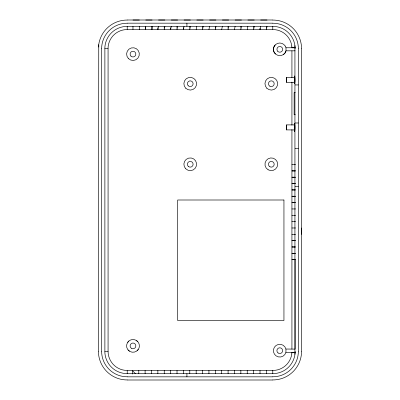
<?xml version="1.0" encoding="UTF-8"?>
<svg xmlns="http://www.w3.org/2000/svg" width="400" height="400" viewBox="0 0 400 400"><rect width="100%" height="100%" fill="white"/><g stroke="black" fill="none" stroke-linecap="round" stroke-linejoin="round"><path stroke-width="0.6" d="M291.925 349.08L291.925 129.555M301.47 234.325L301.47 227.98M145.735 26.345L145.555 29.515L145.555 26.455M152.12 26.345L151.94 29.515L151.94 26.455M294.93 354.35L294.93 45.65A22.295 22.295 0 0 0 272.775 26.38M294.33 78.055L294.47 77.315L294.47 82.39L286.465 82.3L286.515 77.315L294.47 77.315M294.33 125.635L294.47 124.89L294.47 129.965L286.465 129.88L286.515 124.89L294.47 124.89M291.765 353.94L291.925 352.305L295.12 352.305L285.94 352.305A6.37 6.37 0 0 1 276.11 355.885A6.37 6.37 0 0 1 276.11 345.44A6.37 6.37 0 0 1 285.92 349.025L295.12 349.11L295.12 259.7L291.925 259.645L295.62 259.645M158.505 26.345L157.865 29.515L157.865 27.68M164.89 26.345L164.25 29.515L164.25 26.455M171.275 26.345L170.635 29.515L170.635 27.68M177.655 26.345L177.02 29.515L177.02 26.455M184.04 26.345L183.405 29.515L183.405 27.68M190.425 26.345L189.785 29.515L189.785 26.455M196.17 29.515L196.81 26.345M203.19 26.345L202.555 29.515L202.555 26.455M208.94 29.515L209.575 26.345M215.96 26.345L215.32 29.515L215.32 26.455M221.705 29.515L222.345 26.345M228.725 26.345L228.09 29.515L228.09 26.455M234.475 29.515L235.11 26.345M241.495 26.345L240.855 29.515L240.855 26.455M247.24 29.515L247.88 26.345M254.265 26.345L253.625 29.515L253.625 26.455M260.645 26.345L260.01 29.515L260.01 28.29M267.03 26.345L266.39 29.515L266.39 26.455M286.515 82.39L286.515 77.315M286.515 129.965L286.515 124.89M295.12 170.89L291.925 170.9L295.62 170.9M295.12 177.235L291.925 177.245L295.62 177.245M295.12 183.575L291.925 183.59L295.62 183.59M295.12 189.92L291.925 189.93L295.62 189.93M295.12 196.265L291.925 196.275L295.62 196.275M295.12 202.605L291.925 202.62L295.62 202.62M127.225 20L272.775 20M132.97 20.03L139.355 20.03M145.735 20.03L152.12 20.03M158.505 20.03L164.89 20.03M171.275 20.03L177.655 20.03M184.04 20.03L190.425 20.03M196.81 20.03L203.19 20.03M209.575 20.03L215.96 20.03M222.345 20.03L228.725 20.03M235.11 20.03L241.495 20.03M247.88 20.03L254.265 20.03M260.645 20.03L267.03 20.03M127.225 23.17L272.775 23.17M285.24 46.025L286.005 47.755L295.12 47.755L291.925 47.755L291.765 46.06M127.225 29.555A19.09 19.09 0 0 0 108.035 48.545L104.88 48.545L104.88 351.455L108.075 351.455A19.09 19.09 0 0 0 127.225 370.445M295.12 50.82L286.005 50.82A6.385 6.385 0 0 1 274.375 52.655A6.325 6.325 0 0 1 275.165 44.97M295.12 84.935L298.31 84.935M295.32 92.54L294.14 92.54L294.14 114.74L295.32 114.74M295.12 122.995L298.31 122.995M295.12 148.37L298.31 148.37M291.925 164.545L295.62 164.545M295.12 186.435L298.31 186.435M291.925 208.95L295.62 208.95M291.925 215.295L295.62 215.295M291.925 221.64L295.62 221.64M291.925 227.98L295.62 227.98M291.925 234.325L295.62 234.325M295.62 240.615L291.925 240.615L295.12 240.67M295.62 246.96L291.925 246.96L295.12 247.01M295.62 253.305L291.925 253.305L295.12 253.355M127.225 376.83L272.775 376.83M127.225 380L272.775 380M135.35 373.625L132.33 370.485L132.33 374.04M294.47 82.39L294.33 81.645M294.47 129.965L294.33 129.225M294.93 45.65L295.12 48.545M98.75 47.07L98.745 44.82L98.495 351.455M301.505 48.545L301.505 351.455M298.31 48.545L298.31 351.455M291.925 50.82L291.925 77.69M291.925 82.065L291.925 125.18M286.005 47.755L286.005 50.82A6.345 6.345 0 0 1 283.13 54.75M285.94 349.02L285.94 352.305M266.39 370.485L266.39 373.655M260.01 370.485L260.01 373.655M253.625 370.485L253.625 373.655M247.24 370.485L247.24 373.655M240.855 370.485L240.855 373.655M234.475 370.485L234.475 373.655M228.09 370.485L228.09 373.655M221.705 370.485L221.705 373.655M215.32 370.485L215.32 373.655M208.935 370.485L208.935 373.655M202.555 370.485L202.555 373.655M196.17 370.485L196.17 373.655M189.785 370.485L189.785 373.655M186.915 23.17L186.915 26.345M186.915 373.655L186.915 376.83M183.4 370.485L183.4 373.655M177.02 370.485L177.02 373.655M170.635 370.485L170.635 373.655M164.25 370.485L164.25 373.655M157.865 370.485L157.865 373.655M151.485 370.485L151.485 373.655M145.1 370.485L145.1 373.655M139.355 26.345L139.355 29.515M138.795 370.485L138.795 373.655M132.97 26.345L132.97 29.515M108.075 48.545L108.075 351.455M101.69 48.545L101.69 351.455M98.695 44.815A28.665 28.665 0 0 1 127.225 20.05M272.775 20.06A28.64 28.64 0 0 1 301.565 48.545M301.565 351.455A28.64 28.64 0 0 1 272.775 379.94M127.225 379.94A28.64 28.64 0 0 1 98.435 351.455M272.775 29.55A19.11 19.11 0 0 1 291.795 46.06M291.795 353.94A19.11 19.11 0 0 1 272.775 370.45M295.165 351.455A22.275 22.275 0 0 1 272.775 373.61M127.225 373.61A22.275 22.275 0 0 1 104.835 351.455M104.835 48.545A22.275 22.275 0 0 1 127.225 26.39M298.365 351.455A25.455 25.455 0 0 1 272.775 376.775M272.775 23.225A25.455 25.455 0 0 1 298.365 48.545M127.225 376.775A25.455 25.455 0 0 1 101.635 351.455M101.635 48.545A25.455 25.455 0 0 1 127.225 23.225M137.835 341.795A6.395 6.395 0 0 0 133.49 339.58L131.825 339.66A6.385 6.385 0 0 0 127.72 342.295M137.1 350.74A6.33 6.33 0 0 0 139.335 346.42L139.25 344.765A6.33 6.33 0 0 0 136.605 340.675M138.22 349.51A6.4 6.4 0 0 1 128.105 350.005M129.335 351.12A6.325 6.325 0 0 1 128.835 341.065M294.215 77.95A3.82 0.295 -90 0 1 294.66 76.925A3.82 0.295 -90 0 1 294.66 82.78A3.82 0.295 -90 0 1 294.215 81.75M294.42 124.735A3.82 0.295 -90 0 1 294.835 124.725A3.82 0.295 -90 0 1 294.835 130.13A3.82 0.295 -90 0 1 294.42 130.12M294.215 125.53A3.82 0.295 -90 0 1 294.66 124.5A3.82 0.295 -90 0 1 294.66 130.355A3.82 0.295 -90 0 1 294.215 129.33M294.42 77.16A3.82 0.295 90 0 1 294.835 77.15A3.82 0.295 90 0 1 294.835 82.555A3.82 0.295 90 0 1 294.42 82.545M275.375 53.97A6.365 6.365 0 0 1 275.78 44.415A6.365 6.365 0 0 1 285.2 46.05M272.775 26.345L127.225 26.345L127.225 29.515L272.775 29.515L272.775 26.345M283.945 200L177.655 200L177.655 320.53L283.945 320.53L283.945 200M272.775 370.485L127.225 370.485L127.225 373.655L272.775 373.655L272.775 370.485M128.475 58.605A6.365 6.365 0 0 0 139.12 55.735A6.365 6.365 0 0 0 131.315 47.95A6.365 6.365 0 0 0 128.475 58.605M131.54 348.385A2.865 2.865 0 0 0 135.835 345.905A2.865 2.865 0 0 0 131.54 343.425A2.865 2.865 0 0 0 131.54 348.385M130.95 56.125A2.865 2.865 0 0 0 135.735 54.835A2.865 2.865 0 0 0 132.225 51.33A2.865 2.865 0 0 0 130.95 56.125M188.22 85.74A2.865 2.865 0 0 0 193.005 84.45A2.865 2.865 0 0 0 189.495 80.95A2.865 2.865 0 0 0 188.22 85.74M185.745 88.22A6.365 6.365 0 0 0 196.39 85.35A6.365 6.365 0 0 0 188.585 77.57A6.365 6.365 0 0 0 185.745 88.22M266.82 88.22A6.365 6.365 0 0 0 277.465 85.35A6.365 6.365 0 0 0 269.66 77.57A6.365 6.365 0 0 0 266.82 88.22M269.885 86.195A2.865 2.865 0 0 0 274.18 83.715A2.865 2.865 0 0 0 269.885 81.235A2.865 2.865 0 0 0 269.885 86.195M268.13 169.79A6.365 6.365 0 0 0 277.68 164.275A6.365 6.365 0 0 0 268.13 158.765A6.365 6.365 0 0 0 268.13 169.79M269.885 166.755A2.865 2.865 0 0 0 274.18 164.275A2.865 2.865 0 0 0 269.885 161.795A2.865 2.865 0 0 0 269.885 166.755M188.81 166.755A2.865 2.865 0 0 0 193.105 164.275A2.865 2.865 0 0 0 188.81 161.795A2.865 2.865 0 0 0 188.81 166.755M185.745 168.785A6.365 6.365 0 0 0 196.39 165.915A6.365 6.365 0 0 0 188.585 158.135A6.365 6.365 0 0 0 185.745 168.785M278.045 352.95A2.865 2.865 0 0 0 282.615 351.015A2.865 2.865 0 0 0 278.655 348.025A2.865 2.865 0 0 0 278.045 352.95M277.775 51.365A2.865 2.865 0 0 0 282.565 50.075A2.865 2.865 0 0 0 279.05 46.575A2.865 2.865 0 0 0 277.775 51.365"/></g></svg>
